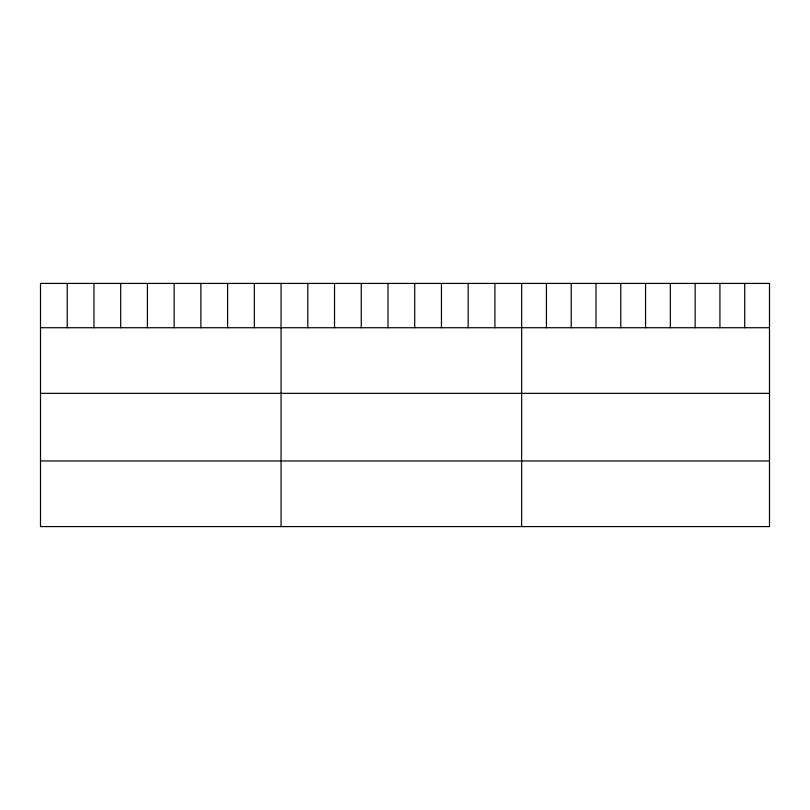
<?xml version="1.0" encoding="UTF-8"?>
<svg xmlns="http://www.w3.org/2000/svg" width="810" height="810" viewBox="0 0 810 810"><rect width="100%" height="100%" fill="white"/><g stroke="black" fill="none" stroke-linecap="round" stroke-linejoin="round"><path stroke-width="1.21" d="M769.5 327.726L769.5 526.581L40.5 526.581L40.5 283.419L769.5 283.419L769.5 327.726L40.5 327.726M40.5 393.346L769.5 393.346M40.5 460.961L769.5 460.961M744.714 283.419L744.714 327.726M719.928 283.419L719.928 327.726M695.142 283.419L695.142 327.726M670.356 283.419L670.356 327.726M645.57 283.419L645.57 327.726M620.784 283.419L620.784 327.726M595.998 283.419L595.998 327.726M571.212 283.419L571.212 327.726M546.426 283.419L546.426 327.726M521.64 283.419L521.64 526.581M494.91 283.419L494.91 327.726M468.18 283.419L468.18 327.726M441.45 283.419L441.45 327.726M414.72 283.419L414.72 327.726M387.99 283.419L387.99 327.726M361.26 283.419L361.26 327.726M334.53 283.419L334.53 327.726M307.8 283.419L307.8 327.726M281.07 283.419L281.07 526.581M254.34 283.419L254.34 327.726M227.61 283.419L227.61 327.726M200.88 283.419L200.88 327.726M174.15 283.419L174.15 327.726M147.42 283.419L147.42 327.726M120.69 283.419L120.69 327.726M93.96 283.419L93.96 327.726M67.23 283.419L67.23 327.726"/></g></svg>
